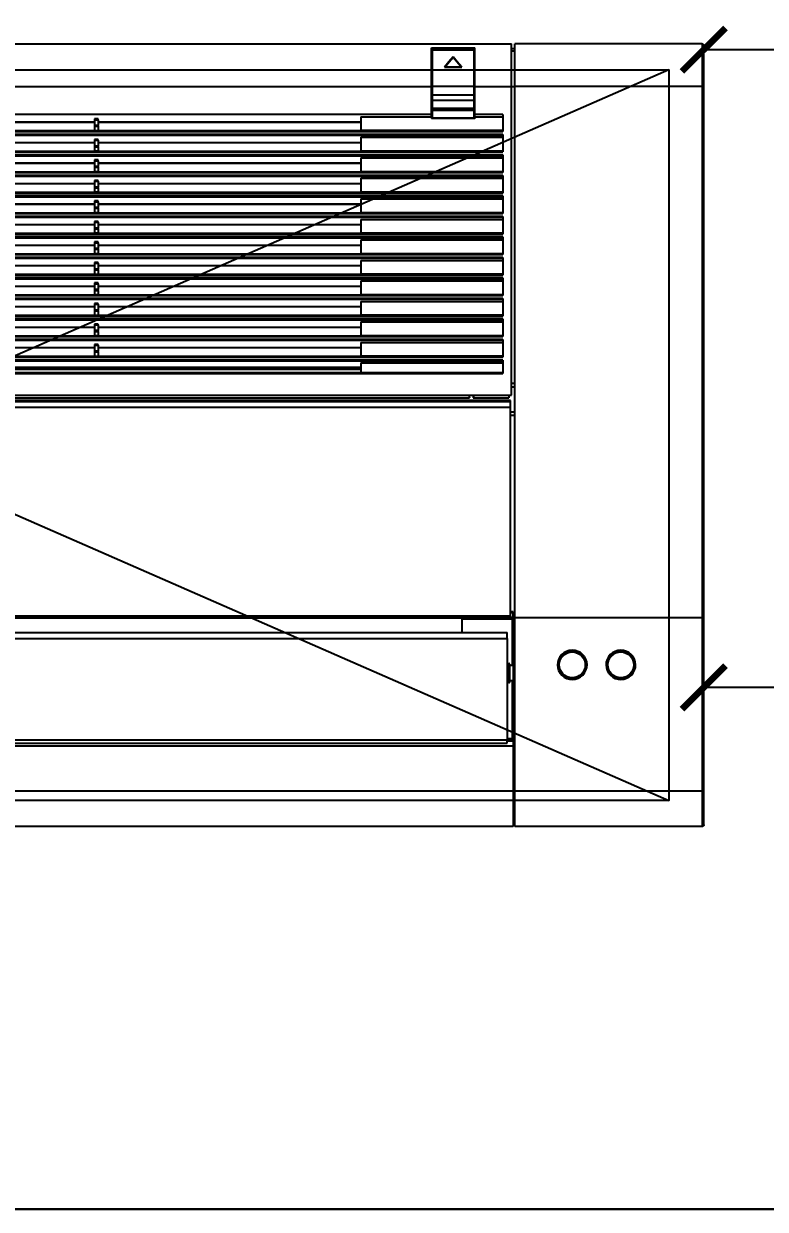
# Model space of a CAD drawing. Header units: millimetres. Extents: x 512 to 764439, y -71 to 559481.
# Drawn here: x 510401 to 510827, y 276143 to 276825 of the extents above; entities that cross this region are included whole.
import ezdxf

# ---------------------------------------------------------------- set-up
doc = ezdxf.new("R2010")
doc.units = ezdxf.units.MM
doc.header["$LTSCALE"] = 50
for name, color, linetype in [('#TEXT', 7, 'Continuous'), ('#목공', 124, 'Continuous'), ('_0', 7, 'Continuous'), ('목공', 124, 'Continuous')]:
    doc.layers.add(name, color=color, linetype=linetype)
doc.styles.add('STYLE7', font='swissel.ttf')
doc.dimstyles.new('조명배치도_60', dxfattribs={"dimscale": 100, "dimtxt": 1, "dimasz": 0.25, "dimexe": 0.3, "dimexo": 0.2, "dimgap": 0.2, "dimtad": 1, "dimdec": 0, "dimlunit": 6, "dimtxsty": 'STYLE7', "dimblk": 'ARCHTICK', "dimcen": -1, "dimclrd": 256, "dimclre": 256, "dimclrt": 10, "dimadec": 0, "dimazin": 0, "dimtfac": 1, "dimtdec": 0, "dimtix": 1, "dimtmove": 2, "dimatfit": 3, "dimldrblk": 'ARCHTICK', "dimfxl": 1, "dimlwd": -1, "dimlwe": -1, "dimarcsym": 0})

# ---------------------------------------------------------------- blocks, each defined once
blk = doc.blocks.new('DFDSF')
at = {"layer": '#목공', "color": 8, "ltscale": 2}
blk.add_line((337741.24, 79171.08), (334511.24, 79171.08), dxfattribs=at)
at = {"layer": '목공', "color": 8, "ltscale": 2}
blk.add_line((334511.24, 79171.08), (337741.24, 79171.08), dxfattribs=at)
blk = doc.blocks.new('FSFSGF')
at = {"color": 8}
for p, q in [((325189.31, 83159.36), (325189.32, 83159.46)), ((325189.31, 83159.36), (325189.31, 83051.86)), ((325189.31, 83159.36), (325191.74, 83159.36)), ((325189.32, 83159.46), (325189.33, 83159.56)), ((325189.33, 83159.56), (325189.36, 83159.66)), ((325189.36, 83159.66), (325189.39, 83159.75)), ((325189.39, 83159.75), (325189.44, 83159.84)), ((325189.44, 83159.84), (325189.49, 83159.93)), ((325189.49, 83159.93), (325189.55, 83160.01)), ((325189.55, 83160.01), (325189.61, 83160.08)), ((325189.61, 83160.08), (325189.69, 83160.14)), ((325189.69, 83160.14), (325189.77, 83160.2)), ((325189.77, 83160.2), (325189.85, 83160.25)), ((325189.85, 83160.25), (325189.94, 83160.29)), ((325189.94, 83160.29), (325190.03, 83160.32)), ((325190.03, 83160.32), (325190.12, 83160.35)), ((325190.12, 83160.35), (325190.17, 83160.35)), ((325190.17, 83160.35), (325190.22, 83160.36)), ((325190.22, 83160.36), (325190.27, 83160.36)), ((325190.27, 83160.36), (325190.31, 83160.36)), ((325192.67, 83160.36), (325190.31, 83160.36)), ((325191.74, 83159.36), (325194.64, 83159.36)), ((325195.47, 83160.36), (325192.67, 83160.36)), ((325194.64, 83159.36), (325197.96, 83159.36)), ((325198.66, 83160.36), (325195.47, 83160.36)), ((325197.96, 83159.36), (325201.63, 83159.36)), ((325202.18, 83160.36), (325198.66, 83160.36)), ((325201.63, 83159.36), (325205.57, 83159.36)), ((325205.96, 83160.36), (325202.18, 83160.36)), ((325205.57, 83159.36), (325209.7, 83159.36)), ((325209.92, 83160.36), (325205.96, 83160.36)), ((325209.7, 83159.36), (325213.95, 83159.36)), ((325213.99, 83160.36), (325209.92, 83160.36)), ((325213.95, 83159.36), (325213.96, 83160.07)), ((325213.95, 83159.36), (325519.32, 83159.36)), ((325213.95, 83159.36), (325213.95, 83051.86)), ((325213.96, 83160.07), (325213.99, 83160.36)), ((325519.26, 83160.36), (325213.99, 83160.36)), ((325618.73, 83160.36), (325519.26, 83160.36)), ((325519.3, 83160.07), (325519.26, 83160.36)), ((325519.32, 83159.36), (325519.3, 83160.07)), ((325519.32, 83159.36), (325618.89, 83159.36)), ((325519.32, 83159.36), (325519.32, 83051.86)), ((325618.73, 83160.36), (325618.84, 83160.07)), ((325622.62, 83160.36), (325618.73, 83160.36)), ((325618.84, 83160.07), (325618.89, 83159.36)), ((325618.89, 83159.36), (325618.89, 83051.86)), ((325618.89, 83159.36), (325622.96, 83159.36)), ((325626.34, 83160.36), (325622.62, 83160.36)), ((325622.96, 83159.36), (325626.85, 83159.36)), ((325629.84, 83160.36), (325626.34, 83160.36)), ((325626.85, 83159.36), (325630.51, 83159.36)), ((325633.04, 83160.36), (325629.84, 83160.36)), ((325630.51, 83159.36), (325633.84, 83159.36)), ((325635.88, 83160.36), (325633.04, 83160.36)), ((325633.84, 83159.36), (325636.8, 83159.36)), ((325638.32, 83160.36), (325635.88, 83160.36)), ((325636.8, 83159.36), (325639.32, 83159.36)), ((325638.32, 83160.36), (325638.36, 83160.36)), ((325638.36, 83160.36), (325638.41, 83160.36)), ((325638.41, 83160.36), (325638.46, 83160.35)), ((325638.46, 83160.35), (325638.51, 83160.35)), ((325638.51, 83160.35), (325638.6, 83160.32)), ((325638.6, 83160.32), (325638.69, 83160.29)), ((325638.69, 83160.29), (325638.78, 83160.25)), ((325638.78, 83160.25), (325638.86, 83160.2)), ((325638.86, 83160.2), (325638.94, 83160.14)), ((325638.94, 83160.14), (325639.02, 83160.08)), ((325639.02, 83160.08), (325639.08, 83160.01)), ((325639.08, 83160.01), (325639.14, 83159.93)), ((325639.14, 83159.93), (325639.19, 83159.84)), ((325639.19, 83159.84), (325639.24, 83159.75)), ((325639.24, 83159.75), (325639.27, 83159.66)), ((325639.27, 83159.66), (325639.3, 83159.56)), ((325639.3, 83159.56), (325639.31, 83159.47)), ((325639.31, 83159.47), (325639.32, 83159.36)), ((325639.32, 83159.36), (325639.32, 83051.86)), ((325543.07, 83120.53), (325541.62, 83119.73)), ((325544.64, 83121.03), (325543.07, 83120.53)), ((325546.32, 83120.71), (325544, 83120.37)), ((325544.16, 83120.42), (325546.2, 83120.71)), ((325546.27, 83121.21), (325544.64, 83121.03)), ((325546.2, 83120.71), (325546.24, 83120.71)), ((325546.24, 83120.71), (325546.28, 83120.71)), ((325547.91, 83121.06), (325546.27, 83121.21)), ((325546.28, 83120.71), (325548.62, 83120.35)), ((325548.62, 83120.35), (325546.32, 83120.71)), ((325549.49, 83120.59), (325547.91, 83121.06)), ((325550.95, 83119.83), (325549.49, 83120.59)), ((325538.11, 83114.29), (325537.95, 83112.63)), ((325538.57, 83115.89), (325538.11, 83114.29)), ((325538.38, 83112.79), (325538.49, 83114.05)), ((325538.76, 83115.17), (325538.41, 83113.47)), ((325538.49, 83114.05), (325538.91, 83115.61)), ((325539.33, 83117.37), (325538.57, 83115.89)), ((325539.46, 83116.75), (325538.76, 83115.17)), ((325538.91, 83115.61), (325539.64, 83117.05)), ((325538.95, 83112.79), (325539.11, 83114.25)), ((325539.11, 83114.25), (325539.55, 83115.65)), ((325540.36, 83118.67), (325539.33, 83117.37)), ((325540.52, 83118.2), (325539.46, 83116.75)), ((325539.55, 83115.65), (325540.24, 83116.94)), ((325539.64, 83117.05), (325540.8, 83118.48)), ((325540.24, 83116.94), (325541.17, 83118.07)), ((325541.62, 83119.73), (325540.36, 83118.67)), ((325541.88, 83119.36), (325540.52, 83118.2)), ((325540.8, 83118.48), (325542.26, 83119.6)), ((325541.17, 83118.07), (325542.3, 83118.98)), ((325544, 83120.37), (325541.88, 83119.36)), ((325542.26, 83119.6), (325544.16, 83120.42)), ((325542.3, 83118.98), (325543.59, 83119.66)), ((325543.59, 83119.66), (325544.98, 83120.08)), ((325544.98, 83120.08), (325546.43, 83120.21)), ((325546.43, 83120.21), (325547.87, 83120.05)), ((325547.87, 83120.05), (325549.26, 83119.61)), ((325548.62, 83120.35), (325550.77, 83119.3)), ((325550.72, 83119.33), (325548.62, 83120.35)), ((325549.26, 83119.61), (325550.53, 83118.9)), ((325550.53, 83118.9), (325551.64, 83117.96)), ((325552.08, 83118.14), (325550.72, 83119.33)), ((325550.77, 83119.3), (325552.08, 83118.14)), ((325552.24, 83118.79), (325550.95, 83119.83)), ((325551.64, 83117.96), (325552.55, 83116.81)), ((325552.08, 83118.14), (325553.11, 83116.73)), ((325553.14, 83116.68), (325552.08, 83118.14)), ((325553.29, 83117.51), (325552.24, 83118.79)), ((325552.55, 83116.81), (325553.22, 83115.51)), ((325553.11, 83116.73), (325553.91, 83114.79)), ((325553.68, 83115.51), (325553.14, 83116.68)), ((325553.22, 83115.51), (325553.63, 83114.1)), ((325554.08, 83116.04), (325553.29, 83117.51)), ((325553.63, 83114.1), (325553.76, 83112.63)), ((325554.03, 83114.27), (325553.68, 83115.51)), ((325553.91, 83114.79), (325554.18, 83112.7)), ((325554.18, 83112.79), (325554.03, 83114.27)), ((325554.57, 83114.45), (325554.08, 83116.04)), ((325554.76, 83112.8), (325554.57, 83114.45)), ((325537.95, 83112.63), (325538.14, 83110.98)), ((325538.14, 83110.98), (325538.63, 83109.39)), ((325538.46, 83111.54), (325538.38, 83112.79)), ((325538.41, 83113.47), (325538.47, 83111.5)), ((325538.83, 83110.05), (325538.46, 83111.54)), ((325538.47, 83111.5), (325539, 83109.61)), ((325538.63, 83109.39), (325539.42, 83107.92)), ((325539.46, 83108.67), (325538.83, 83110.05)), ((325539.09, 83111.33), (325538.95, 83112.79)), ((325539, 83109.61), (325540.11, 83107.72)), ((325539.49, 83109.92), (325539.09, 83111.33)), ((325539.42, 83107.92), (325540.47, 83106.65)), ((325540.5, 83107.26), (325539.46, 83108.67)), ((325540.16, 83108.61), (325539.49, 83109.92)), ((325540.11, 83107.72), (325541.69, 83106.2)), ((325541.07, 83107.47), (325540.16, 83108.61)), ((325541.81, 83106.11), (325540.5, 83107.26)), ((325542.18, 83106.53), (325541.07, 83107.47)), ((325551.54, 83107.36), (325550.41, 83106.44)), ((325550.49, 83105.95), (325551.92, 83107.11)), ((325552.11, 83107.32), (325550.8, 83106.16)), ((325552.46, 83108.48), (325551.54, 83107.36)), ((325551.92, 83107.11), (325553.04, 83108.58)), ((325553.13, 83108.74), (325552.11, 83107.32)), ((325552.36, 83106.77), (325553.38, 83108.06)), ((325553.16, 83109.77), (325552.46, 83108.48)), ((325553.04, 83108.58), (325553.67, 83109.89)), ((325553.91, 83110.65), (325553.13, 83108.74)), ((325553.6, 83111.18), (325553.16, 83109.77)), ((325553.38, 83108.06), (325554.14, 83109.54)), ((325553.76, 83112.63), (325553.6, 83111.18)), ((325553.67, 83109.89), (325554.06, 83111.3)), ((325554.18, 83112.7), (325553.91, 83110.65)), ((325554.06, 83111.3), (325554.18, 83112.79)), ((325554.14, 83109.54), (325554.61, 83111.14)), ((325554.61, 83111.14), (325554.76, 83112.8)), ((325540.47, 83106.65), (325541.75, 83105.6)), ((325541.69, 83106.2), (325543.84, 83105.11)), ((325541.75, 83105.6), (325543.21, 83104.83)), ((325543.96, 83105.07), (325541.81, 83106.11)), ((325543.46, 83105.82), (325542.18, 83106.53)), ((325543.21, 83104.83), (325544.8, 83104.36)), ((325544.84, 83105.38), (325543.46, 83105.82)), ((325543.84, 83105.11), (325546.2, 83104.71)), ((325546.32, 83104.71), (325543.96, 83105.07)), ((325544.8, 83104.36), (325546.45, 83104.21)), ((325546.28, 83105.21), (325544.84, 83105.38)), ((325545.33, 83104.83), (325545.37, 83104.84)), ((325545.37, 83104.84), (325545.66, 83104.9)), ((325545.66, 83104.9), (325545.96, 83104.91)), ((325545.96, 83104.91), (325546.03, 83104.91)), ((325546.03, 83104.91), (325546.1, 83104.91)), ((325546.1, 83104.91), (325546.73, 83104.75)), ((325546.2, 83104.71), (325546.24, 83104.71)), ((325546.24, 83104.71), (325546.28, 83104.71)), ((325547.73, 83105.35), (325546.28, 83105.21)), ((325546.28, 83104.71), (325548.46, 83105.03)), ((325548.67, 83105.1), (325546.32, 83104.71)), ((325546.45, 83104.21), (325548.08, 83104.4)), ((325549.12, 83105.76), (325547.73, 83105.35)), ((325548.08, 83104.4), (325549.65, 83104.9)), ((325548.46, 83105.03), (325550.49, 83105.95)), ((325550.8, 83106.16), (325548.67, 83105.1)), ((325550.41, 83106.44), (325549.12, 83105.76)), ((325549.65, 83104.9), (325551.1, 83105.7)), ((325551.1, 83105.7), (325552.36, 83106.77)), ((325546.27, 83093.31), (325544.64, 83093.13)), ((325547.91, 83093.16), (325546.27, 83093.31)), ((325549.49, 83092.69), (325547.91, 83093.16)), ((325538.11, 83086.39), (325537.95, 83084.73)), ((325538.57, 83087.99), (325538.11, 83086.39)), ((325538.76, 83087.27), (325538.41, 83085.57)), ((325538.49, 83086.15), (325538.91, 83087.71)), ((325539.33, 83089.47), (325538.57, 83087.99)), ((325539.46, 83088.85), (325538.76, 83087.27)), ((325538.91, 83087.71), (325539.64, 83089.15)), ((325538.95, 83084.89), (325539.11, 83086.35)), ((325539.11, 83086.35), (325539.55, 83087.75)), ((325540.36, 83090.77), (325539.33, 83089.47)), ((325540.52, 83090.3), (325539.46, 83088.85)), ((325539.55, 83087.75), (325540.24, 83089.04)), ((325539.64, 83089.15), (325540.8, 83090.58)), ((325540.24, 83089.04), (325541.17, 83090.17)), ((325541.62, 83091.83), (325540.36, 83090.77)), ((325541.88, 83091.46), (325540.52, 83090.3)), ((325540.8, 83090.58), (325542.26, 83091.7)), ((325541.17, 83090.17), (325542.3, 83091.08)), ((325543.07, 83092.63), (325541.62, 83091.83)), ((325544, 83092.47), (325541.88, 83091.46)), ((325542.26, 83091.7), (325544.16, 83092.52)), ((325542.3, 83091.08), (325543.59, 83091.76)), ((325544.64, 83093.13), (325543.07, 83092.63)), ((325543.59, 83091.76), (325544.98, 83092.18)), ((325546.32, 83092.81), (325544, 83092.47)), ((325544.16, 83092.52), (325546.2, 83092.81)), ((325544.98, 83092.18), (325546.43, 83092.31)), ((325546.2, 83092.81), (325546.24, 83092.81)), ((325546.24, 83092.81), (325546.28, 83092.81)), ((325546.28, 83092.81), (325548.62, 83092.45)), ((325548.62, 83092.45), (325546.32, 83092.81)), ((325546.43, 83092.31), (325547.87, 83092.15)), ((325547.87, 83092.15), (325549.26, 83091.71)), ((325550.72, 83091.43), (325548.62, 83092.45)), ((325548.62, 83092.45), (325550.77, 83091.4)), ((325549.26, 83091.71), (325550.53, 83091)), ((325550.95, 83091.93), (325549.49, 83092.69)), ((325550.53, 83091), (325551.64, 83090.06)), ((325552.08, 83090.24), (325550.72, 83091.43)), ((325550.77, 83091.4), (325552.08, 83090.24)), ((325552.24, 83090.89), (325550.95, 83091.93)), ((325551.64, 83090.06), (325552.55, 83088.91)), ((325553.14, 83088.78), (325552.08, 83090.24)), ((325552.08, 83090.24), (325553.11, 83088.83)), ((325553.29, 83089.61), (325552.24, 83090.89)), ((325552.55, 83088.91), (325553.22, 83087.61)), ((325553.11, 83088.83), (325553.91, 83086.89)), ((325553.68, 83087.61), (325553.14, 83088.78)), ((325553.22, 83087.61), (325553.63, 83086.2)), ((325554.08, 83088.14), (325553.29, 83089.61)), ((325554.03, 83086.37), (325553.68, 83087.61)), ((325553.91, 83086.89), (325554.18, 83084.8)), ((325554.18, 83084.89), (325554.03, 83086.37)), ((325554.57, 83086.55), (325554.08, 83088.14)), ((325554.76, 83084.9), (325554.57, 83086.55)), ((325537.95, 83084.73), (325538.14, 83083.08)), ((325538.14, 83083.08), (325538.63, 83081.49)), ((325538.38, 83084.89), (325538.49, 83086.15)), ((325538.46, 83083.64), (325538.38, 83084.89)), ((325538.41, 83085.57), (325538.47, 83083.6)), ((325538.83, 83082.15), (325538.46, 83083.64)), ((325538.47, 83083.6), (325539, 83081.71)), ((325538.63, 83081.49), (325539.42, 83080.02)), ((325539.46, 83080.77), (325538.83, 83082.15)), ((325539.09, 83083.43), (325538.95, 83084.89)), ((325539, 83081.71), (325540.11, 83079.82)), ((325539.49, 83082.02), (325539.09, 83083.43)), ((325539.42, 83080.02), (325540.47, 83078.75)), ((325540.5, 83079.36), (325539.46, 83080.77)), ((325540.16, 83080.71), (325539.49, 83082.02)), ((325540.11, 83079.82), (325541.69, 83078.3)), ((325541.07, 83079.57), (325540.16, 83080.71)), ((325542.18, 83078.63), (325541.07, 83079.57)), ((325552.46, 83080.58), (325551.54, 83079.46)), ((325551.92, 83079.21), (325553.04, 83080.68)), ((325553.13, 83080.84), (325552.11, 83079.41)), ((325552.36, 83078.87), (325553.38, 83080.16)), ((325553.16, 83081.87), (325552.46, 83080.58)), ((325553.04, 83080.68), (325553.67, 83081.99)), ((325553.91, 83082.75), (325553.13, 83080.84)), ((325553.6, 83083.28), (325553.16, 83081.87)), ((325553.38, 83080.16), (325554.14, 83081.64)), ((325553.76, 83084.73), (325553.6, 83083.28)), ((325553.63, 83086.2), (325553.76, 83084.73)), ((325553.67, 83081.99), (325554.06, 83083.4)), ((325554.18, 83084.8), (325553.91, 83082.75)), ((325554.06, 83083.4), (325554.18, 83084.89)), ((325554.14, 83081.64), (325554.61, 83083.24)), ((325554.61, 83083.24), (325554.76, 83084.9)), ((325540.47, 83078.75), (325541.75, 83077.7)), ((325541.81, 83078.21), (325540.5, 83079.36)), ((325541.69, 83078.3), (325543.84, 83077.21)), ((325541.75, 83077.7), (325543.21, 83076.93)), ((325543.96, 83077.17), (325541.81, 83078.21)), ((325543.46, 83077.92), (325542.18, 83078.63)), ((325543.21, 83076.93), (325544.8, 83076.46)), ((325544.84, 83077.48), (325543.46, 83077.92)), ((325543.84, 83077.21), (325546.2, 83076.81)), ((325546.32, 83076.81), (325543.96, 83077.17)), ((325544.8, 83076.46), (325546.45, 83076.31)), ((325546.28, 83077.31), (325544.84, 83077.48)), ((325546.2, 83076.81), (325546.24, 83076.81)), ((325546.24, 83076.81), (325546.28, 83076.81)), ((325547.73, 83077.45), (325546.28, 83077.31)), ((325546.28, 83076.81), (325548.46, 83077.13)), ((325548.67, 83077.2), (325546.32, 83076.81)), ((325546.45, 83076.31), (325548.08, 83076.5)), ((325549.12, 83077.86), (325547.73, 83077.45)), ((325548.08, 83076.5), (325549.65, 83077)), ((325548.46, 83077.13), (325550.49, 83078.05)), ((325550.8, 83078.26), (325548.67, 83077.2)), ((325550.41, 83078.54), (325549.12, 83077.86)), ((325549.65, 83077), (325551.1, 83077.8)), ((325551.54, 83079.46), (325550.41, 83078.54)), ((325550.49, 83078.05), (325551.92, 83079.21)), ((325552.11, 83079.41), (325550.8, 83078.26)), ((325551.1, 83077.8), (325552.36, 83078.87)), ((325191.74, 83051.86), (325189.31, 83051.86)), ((325189.31, 82270.86), (325189.31, 83049.86)), ((325191.74, 83049.86), (325189.31, 83049.86)), ((325194.64, 83051.86), (325191.74, 83051.86)), ((325194.64, 83049.86), (325191.74, 83049.86)), ((325192.31, 83051.86), (325192.31, 83049.86)), ((325193.44, 83049.86), (325193.44, 83051.86)), ((325197.96, 83051.86), (325194.64, 83051.86)), ((325197.96, 83049.86), (325194.64, 83049.86)), ((325201.63, 83051.86), (325197.96, 83051.86)), ((325201.63, 83049.86), (325197.96, 83049.86)), ((325205.57, 83051.86), (325201.63, 83051.86)), ((325205.57, 83049.86), (325201.63, 83049.86)), ((325209.7, 83051.86), (325205.57, 83051.86)), ((325209.7, 83049.86), (325205.57, 83049.86)), ((325213.95, 83051.86), (325209.7, 83051.86)), ((325213.95, 83049.86), (325209.7, 83049.86)), ((325519.32, 83051.86), (325213.95, 83051.86)), ((325391.4, 83049.86), (325213.95, 83049.86)), ((325213.95, 83028.86), (325213.95, 83049.86)), ((325214.03, 83051.86), (325214.03, 83049.86)), ((325384.57, 83051.86), (325384.57, 83049.86)), ((325386.45, 83049.86), (325386.45, 83051.86)), ((325391.4, 82270.86), (325391.4, 83049.86)), ((325391.4, 83048.36), (325392.14, 83048.36)), ((325392.14, 83048.36), (325392.9, 83048.36)), ((325392.9, 83027.86), (325392.9, 83048.36)), ((325394.4, 83049.36), (325394.4, 82271.36)), ((325394.55, 83049.36), (325394.4, 83049.36)), ((325394.99, 83049.36), (325394.55, 83049.36)), ((325394.99, 82271.36), (325394.99, 83049.36)), ((325398.4, 83049.36), (325394.99, 83049.36)), ((325398.4, 83049.36), (325398.4, 82271.36)), ((325518.28, 83049.36), (325398.4, 83049.36)), ((325401.1, 83051.86), (325401.1, 83049.36)), ((325402.89, 83049.36), (325402.89, 83051.86)), ((325515.82, 83050.86), (325515.82, 83049.36)), ((325519.2, 83050.86), (325515.82, 83050.86)), ((325516.32, 83049.36), (325516.32, 83050.86)), ((325518.28, 83049.36), (325518.28, 82271.36)), ((325519.01, 83049.36), (325518.28, 83049.36)), ((325519.32, 83049.36), (325519.01, 83049.36)), ((325519.12, 83050.86), (325519.12, 83049.36)), ((325519.2, 83051.86), (325519.2, 83050.86)), ((325519.2, 83050.86), (325592.82, 83050.86)), ((325618.89, 83051.86), (325519.32, 83051.86)), ((325519.32, 83049.36), (325519.32, 83050.86)), ((325519.46, 83050.72), (325519.32, 83050.86)), ((325519.32, 82271.36), (325519.32, 83049.36)), ((325519.82, 83050.36), (325519.46, 83050.72)), ((325519.82, 83021.36), (325519.82, 83050.36)), ((325519.82, 83050.36), (325546.54, 83050.36)), ((325527.82, 82273.36), (325527.82, 83047.36)), ((325528.43, 83047.36), (325527.82, 83047.36)), ((325529.69, 83047.36), (325528.43, 83047.36)), ((325531.26, 83047.36), (325529.69, 83047.36)), ((325531.26, 82273.36), (325531.26, 83047.36)), ((325531.26, 83047.36), (325589.63, 83047.36)), ((325545.54, 83047.36), (325545.54, 83048.36)), ((325545.54, 83048.36), (325545.81, 83048.36)), ((325545.81, 83048.36), (325546.59, 83048.36)), ((325546.42, 83048.86), (325546.04, 83048.86)), ((325547.51, 83048.86), (325546.42, 83048.86)), ((325546.54, 83048.96), (325546.54, 83050.86)), ((325546.88, 83048.96), (325546.54, 83048.96)), ((325546.59, 83048.36), (325547.81, 83048.36)), ((325547.86, 83048.96), (325546.88, 83048.96)), ((325549.13, 83048.86), (325547.51, 83048.86)), ((325547.81, 83048.36), (325549.34, 83048.36)), ((325549.32, 83048.96), (325547.86, 83048.96)), ((325551.04, 83048.86), (325549.13, 83048.86)), ((325551.04, 83048.96), (325549.32, 83048.96)), ((325549.34, 83048.36), (325551.04, 83048.36)), ((325552.76, 83048.96), (325551.04, 83048.96)), ((325552.96, 83048.86), (325551.04, 83048.86)), ((325551.04, 83048.36), (325552.74, 83048.36)), ((325552.74, 83048.36), (325554.28, 83048.36)), ((325554.22, 83048.96), (325552.76, 83048.96)), ((325554.58, 83048.86), (325552.96, 83048.86)), ((325555.2, 83048.96), (325554.22, 83048.96)), ((325554.28, 83048.36), (325555.49, 83048.36)), ((325555.66, 83048.86), (325554.58, 83048.86)), ((325555.54, 83048.96), (325555.2, 83048.96)), ((325555.49, 83048.36), (325556.27, 83048.36)), ((325555.54, 83050.86), (325555.54, 83048.96)), ((325555.54, 83050.36), (325588.82, 83050.36)), ((325556.04, 83048.86), (325555.66, 83048.86)), ((325556.27, 83048.36), (325556.54, 83048.36)), ((325556.54, 83048.36), (325556.54, 83047.36)), ((325588.82, 83050.72), (325588.82, 83050.86)), ((325588.87, 83050.86), (325588.82, 83050.86)), ((325588.82, 83050.36), (325588.82, 83050.72)), ((325588.82, 83050.36), (325588.82, 83047.36)), ((325588.82, 83050.36), (325589.17, 83050.36)), ((325588.93, 83050.85), (325588.87, 83050.86)), ((325588.99, 83050.83), (325588.93, 83050.85)), ((325589.06, 83050.8), (325588.99, 83050.83)), ((325589.1, 83050.78), (325589.06, 83050.8)), ((325589.14, 83050.75), (325589.1, 83050.78)), ((325589.18, 83050.71), (325589.14, 83050.75)), ((325589.17, 83050.36), (325589.32, 83050.36)), ((325589.21, 83050.67), (325589.18, 83050.71)), ((325589.25, 83050.61), (325589.21, 83050.67)), ((325589.28, 83050.54), (325589.25, 83050.61)), ((325589.3, 83050.5), (325589.28, 83050.54)), ((325589.31, 83050.46), (325589.3, 83050.5)), ((325589.31, 83050.41), (325589.31, 83050.46)), ((325589.32, 83050.36), (325589.31, 83050.41)), ((325589.32, 83050.36), (325589.32, 83047.35)), ((325589.63, 83047.36), (325589.63, 82273.36)), ((325590.84, 83047.36), (325589.63, 83047.36)), ((325590.24, 83050.86), (325590.24, 83047.35)), ((325591.32, 83047.36), (325590.84, 83047.36)), ((325591.32, 82273.36), (325591.32, 83047.36)), ((325592.82, 82269.86), (325592.82, 83050.86)), ((325592.82, 83050.86), (325618.89, 83050.86)), ((325618.58, 83051.86), (325618.58, 83050.86)), ((325622.96, 83051.86), (325618.89, 83051.86)), ((325618.89, 83050.86), (325618.89, 82269.86)), ((325618.89, 83050.86), (325622.96, 83050.86)), ((325626.85, 83051.86), (325622.96, 83051.86)), ((325622.96, 83050.86), (325626.85, 83050.86)), ((325630.51, 83051.86), (325626.85, 83051.86)), ((325626.85, 83050.86), (325630.51, 83050.86)), ((325633.84, 83051.86), (325630.51, 83051.86)), ((325630.51, 83050.86), (325633.84, 83050.86)), ((325636.8, 83051.86), (325633.84, 83051.86)), ((325633.84, 83050.86), (325636.8, 83050.86)), ((325639.32, 83051.86), (325636.8, 83051.86)), ((325636.8, 83050.86), (325639.32, 83050.86)), ((325637.32, 83051.86), (325637.32, 83050.86)), ((325639.32, 83050.86), (325639.32, 82269.86)), ((325229.93, 83044.86), (325239.73, 83044.86)), ((325229.93, 83044.86), (325229.93, 83028.86)), ((325231.29, 83028.86), (325231.29, 83044.86)), ((325239.25, 83044.86), (325239.25, 82963.36)), ((325239.73, 82276.36), (325239.73, 83044.86)), ((325241.41, 83044.86), (325241.41, 82276.36)), ((325241.41, 83044.86), (325251.52, 83044.86)), ((325241.87, 82276.36), (325241.87, 83044.86)), ((325243.08, 82963.36), (325243.08, 83044.86)), ((325251.04, 83044.86), (325251.04, 82963.36)), ((325251.52, 82276.36), (325251.52, 83044.86)), ((325253.2, 83044.86), (325253.2, 82276.36)), ((325253.2, 83044.86), (325263.31, 83044.86)), ((325253.66, 82276.36), (325253.66, 83044.86)), ((325254.87, 82963.36), (325254.87, 83044.86)), ((325262.83, 83044.86), (325262.83, 82963.36)), ((325263.31, 82276.36), (325263.31, 83044.86)), ((325264.99, 83044.86), (325264.99, 82276.36)), ((325264.99, 83044.86), (325275.1, 83044.86)), ((325265.45, 82276.36), (325265.45, 83044.86)), ((325266.66, 82963.36), (325266.66, 83044.86)), ((325274.62, 83044.86), (325274.62, 82963.36)), ((325275.1, 82276.36), (325275.1, 83044.86)), ((325276.78, 83044.86), (325276.78, 82276.36)), ((325276.78, 83044.86), (325286.89, 83044.86)), ((325277.24, 82276.36), (325277.24, 83044.86)), ((325278.45, 82963.36), (325278.45, 83044.86)), ((325286.41, 83044.86), (325286.41, 82963.36)), ((325286.89, 82276.36), (325286.89, 83044.86)), ((325288.57, 83044.86), (325288.57, 82276.36)), ((325288.57, 83044.86), (325298.68, 83044.86)), ((325289.03, 82276.36), (325289.03, 83044.86)), ((325290.24, 82963.36), (325290.24, 83044.86)), ((325298.2, 83044.86), (325298.2, 82963.36)), ((325298.68, 82276.36), (325298.68, 83044.86)), ((325300.36, 83044.86), (325300.36, 82276.36)), ((325300.36, 83044.86), (325310.47, 83044.86)), ((325300.82, 82276.36), (325300.82, 83044.86)), ((325302.03, 82963.36), (325302.03, 83044.86)), ((325309.99, 83044.86), (325309.99, 82963.36)), ((325310.47, 82276.36), (325310.47, 83044.86)), ((325312.15, 83044.86), (325312.15, 82276.36)), ((325312.15, 83044.86), (325322.26, 83044.86)), ((325312.61, 82276.36), (325312.61, 83044.86)), ((325313.82, 82963.36), (325313.82, 83044.86)), ((325321.78, 83044.86), (325321.78, 82963.36)), ((325322.26, 82276.36), (325322.26, 83044.86)), ((325323.94, 83044.86), (325323.94, 82276.36)), ((325323.94, 83044.86), (325334.05, 83044.86)), ((325324.4, 82276.36), (325324.4, 83044.86)), ((325325.61, 82963.36), (325325.61, 83044.86)), ((325333.57, 83044.86), (325333.57, 82963.36)), ((325334.05, 82276.36), (325334.05, 83044.86)), ((325335.73, 83044.86), (325335.73, 82276.36)), ((325335.73, 83044.86), (325345.84, 83044.86)), ((325336.19, 82276.36), (325336.19, 83044.86)), ((325337.4, 82963.36), (325337.4, 83044.86)), ((325345.36, 83044.86), (325345.36, 82963.36)), ((325345.84, 82276.36), (325345.84, 83044.86)), ((325347.52, 83044.86), (325347.52, 82276.36)), ((325347.52, 83044.86), (325357.64, 83044.86)), ((325347.98, 82276.36), (325347.98, 83044.86)), ((325349.19, 82963.36), (325349.19, 83044.86)), ((325357.16, 83044.86), (325357.16, 82963.36)), ((325357.64, 82276.36), (325357.64, 83044.86)), ((325359.31, 83044.86), (325359.31, 82276.36)), ((325359.31, 83044.86), (325369.43, 83044.86)), ((325359.77, 82276.36), (325359.77, 83044.86)), ((325360.98, 82963.36), (325360.98, 83044.86)), ((325368.95, 83044.86), (325368.95, 82963.36)), ((325369.43, 82276.36), (325369.43, 83044.86)), ((325371.1, 83044.86), (325371.1, 82276.36)), ((325371.1, 83044.86), (325378.9, 83044.86)), ((325371.56, 82276.36), (325371.56, 83044.86)), ((325372.77, 82963.36), (325372.77, 83044.86)), ((325378.42, 83044.86), (325378.42, 82276.36)), ((325378.9, 82276.36), (325378.9, 83044.86)), ((325191.73, 83003.86), (325191.73, 83028.86)), ((325194.63, 83028.86), (325191.73, 83028.86)), ((325192.73, 83028.26), (325192.73, 83004.46)), ((325192.73, 83028.26), (325192.76, 83028.26)), ((325192.76, 83028.26), (325192.86, 83028.26)), ((325192.86, 83028.26), (325192.97, 83028.62)), ((325192.86, 83004.46), (325192.86, 83028.26)), ((325192.86, 83028.26), (325195.72, 83028.26)), ((325192.97, 83028.62), (325193.23, 83028.76)), ((325196.04, 83028.76), (325193.23, 83028.76)), ((325197.95, 83028.86), (325194.63, 83028.86)), ((325195.72, 83028.26), (325198.92, 83028.26)), ((325199.19, 83028.76), (325196.04, 83028.76)), ((325201.62, 83028.86), (325197.95, 83028.86)), ((325198.92, 83028.26), (325202.4, 83028.26)), ((325202.62, 83028.76), (325199.19, 83028.76)), ((325205.56, 83028.86), (325201.62, 83028.86)), ((325202.4, 83028.26), (325206.11, 83028.26)), ((325206.26, 83028.76), (325202.62, 83028.76)), ((325205.18, 83028.76), (325205.28, 83028.86)), ((325209.7, 83028.86), (325205.56, 83028.86)), ((325206.11, 83028.26), (325209.98, 83028.26)), ((325210.07, 83028.76), (325206.26, 83028.76)), ((325207.58, 83028.86), (325207.58, 83028.76)), ((325213.95, 83028.86), (325209.7, 83028.86)), ((325209.98, 83028.26), (325213.95, 83028.26)), ((325213.97, 83028.76), (325210.07, 83028.76)), ((325212.58, 83028.76), (325212.58, 83028.86)), ((325229.93, 83028.86), (325213.95, 83028.86)), ((325213.95, 83028.62), (325213.97, 83028.76)), ((325213.95, 83028.26), (325213.95, 83028.62)), ((325213.95, 83028.26), (325213.95, 83004.46)), ((325213.95, 83028.26), (325216.02, 83028.26)), ((325215.69, 83028.76), (325213.97, 83028.76)), ((325214.58, 83028.86), (325214.58, 83028.76)), ((325217.24, 83028.76), (325215.69, 83028.76)), ((325216.02, 83028.26), (325217.75, 83028.26)), ((325218.49, 83028.76), (325217.24, 83028.76)), ((325217.75, 83028.26), (325218.86, 83028.26)), ((325219.33, 83028.76), (325218.49, 83028.76)), ((325218.86, 83028.26), (325218.99, 83028.62)), ((325218.86, 83028.26), (325218.86, 83004.46)), ((325218.86, 83028.26), (325219.95, 83028.26)), ((325218.99, 83028.62), (325219.33, 83028.76)), ((325220.24, 83028.76), (325219.33, 83028.76)), ((325219.95, 83028.26), (325221.68, 83028.26)), ((325221.68, 83028.76), (325220.24, 83028.76)), ((325226.59, 83028.76), (325221.68, 83028.76)), ((325221.68, 83028.76), (325221.68, 83028.62)), ((325221.68, 83028.62), (325221.68, 83028.26)), ((325221.68, 83028.26), (325226.59, 83028.26)), ((325221.68, 83004.46), (325221.68, 83028.26)), ((325226.85, 83028.76), (325226.59, 83028.76)), ((325226.59, 83028.76), (325226.59, 83028.62)), ((325226.59, 83028.62), (325226.59, 83028.26)), ((325226.59, 83028.26), (325226.59, 83004.46)), ((325226.59, 83028.26), (325227.1, 83028.26)), ((325227.03, 83028.76), (325226.85, 83028.76)), ((325231.51, 83028.76), (325227.03, 83028.76)), ((325227.03, 83028.76), (325227.34, 83028.62)), ((325227.1, 83028.26), (325227.47, 83028.26)), ((325227.34, 83028.62), (325227.47, 83028.26)), ((325227.47, 83004.46), (325227.47, 83028.26)), ((325227.47, 83028.26), (325232.08, 83028.26)), ((325231.29, 83028.86), (325229.93, 83028.86)), ((325231.29, 83028.86), (325232.29, 83028.86)), ((325231.91, 83028.62), (325231.51, 83028.76)), ((325232.08, 83028.26), (325231.91, 83028.62)), ((325232.08, 83028.26), (325232.08, 83004.46)), ((325232.29, 83028.86), (325232.29, 83003.86)), ((325391.33, 83025.38), (325391.9, 83025.47)), ((325392.04, 83028.23), (325391.4, 83028.34)), ((325391.4, 83027.86), (325392.14, 83027.86)), ((325392.14, 83025.86), (325391.4, 83025.86)), ((325391.9, 83025.47), (325392.08, 83025.51)), ((325392.39, 83028.15), (325392.04, 83028.23)), ((325392.08, 83025.51), (325392.25, 83025.55)), ((325392.14, 83027.86), (325392.9, 83027.86)), ((325392.9, 83025.86), (325392.14, 83025.86)), ((325392.25, 83025.55), (325392.37, 83025.58)), ((325392.37, 83025.58), (325392.48, 83025.62)), ((325392.72, 83028.02), (325392.39, 83028.15)), ((325392.48, 83025.62), (325392.56, 83025.64)), ((325392.56, 83025.64), (325392.64, 83025.67)), ((325392.64, 83025.67), (325392.69, 83025.69)), ((325392.69, 83025.69), (325392.74, 83025.72)), ((325392.79, 83027.99), (325392.72, 83028.02)), ((325392.74, 83025.72), (325392.77, 83025.73)), ((325392.77, 83025.73), (325392.81, 83025.75)), ((325392.85, 83027.94), (325392.79, 83027.99)), ((325392.81, 83025.75), (325392.84, 83025.77)), ((325392.84, 83025.77), (325392.87, 83025.8)), ((325392.87, 83027.93), (325392.85, 83027.94)), ((325392.89, 83027.91), (325392.87, 83027.93)), ((325392.87, 83025.8), (325392.88, 83025.81)), ((325392.88, 83025.81), (325392.89, 83025.83)), ((325392.89, 83027.89), (325392.89, 83027.91)), ((325392.9, 83027.88), (325392.89, 83027.89)), ((325392.89, 83025.83), (325392.9, 83025.84)), ((325392.9, 83027.87), (325392.9, 83027.88)), ((325392.9, 83027.86), (325392.9, 83027.87)), ((325392.9, 82350.36), (325392.9, 83025.86)), ((325392.9, 83025.85), (325392.9, 83025.86)), ((325392.9, 83025.86), (325392.9, 83025.86)), ((325392.9, 83025.84), (325392.9, 83025.85)), ((325199.71, 83018.77), (325196.82, 83016.36)), ((325196.92, 83016.36), (325199.7, 83018.68)), ((325199.7, 83018.68), (325202.68, 83021.15)), ((325202.8, 83021.35), (325199.71, 83018.77)), ((325202.68, 83021.15), (325202.69, 83021.16)), ((325202.68, 83021.15), (325202.68, 83011.58)), ((325202.68, 83021.15), (325202.68, 83021.15)), ((325202.68, 83021.15), (325202.68, 83021.15)), ((325202.69, 83021.17), (325202.72, 83021.22)), ((325202.69, 83021.16), (325202.69, 83021.17)), ((325202.72, 83021.22), (325202.75, 83021.28)), ((325202.75, 83021.28), (325202.76, 83021.3)), ((325202.76, 83021.3), (325202.78, 83021.32)), ((325202.78, 83021.32), (325202.79, 83021.34)), ((325202.79, 83021.34), (325202.8, 83021.35)), ((325202.82, 83021.36), (325202.8, 83021.35)), ((325202.82, 83011.36), (325202.82, 83021.36)), ((325519.32, 83021.36), (325519.46, 83021.36)), ((325519.46, 83021.36), (325519.82, 83021.36)), ((325519.82, 83021.36), (325527.82, 83021.36)), ((325196.82, 83016.36), (325199.71, 83013.96)), ((325196.82, 83016.36), (325196.82, 83016.36)), ((325196.82, 83016.36), (325196.83, 83016.36)), ((325196.83, 83016.36), (325196.84, 83016.36)), ((325196.84, 83016.36), (325196.86, 83016.36)), ((325196.86, 83016.36), (325196.89, 83016.36)), ((325196.89, 83016.36), (325196.92, 83016.36)), ((325199.7, 83014.05), (325196.92, 83016.36)), ((325196.92, 83016.36), (325196.92, 83016.36)), ((325196.92, 83016.36), (325196.92, 83016.36)), ((325202.68, 83011.58), (325199.7, 83014.05)), ((325199.71, 83013.96), (325202.8, 83011.38)), ((325202.69, 83011.57), (325202.68, 83011.58)), ((325202.68, 83011.58), (325202.68, 83011.58)), ((325202.68, 83011.58), (325202.68, 83011.58)), ((325202.69, 83011.56), (325202.69, 83011.57)), ((325202.72, 83011.5), (325202.69, 83011.56)), ((325202.75, 83011.45), (325202.72, 83011.5)), ((325202.76, 83011.43), (325202.75, 83011.45)), ((325202.78, 83011.41), (325202.76, 83011.43)), ((325202.79, 83011.39), (325202.78, 83011.41)), ((325202.8, 83011.38), (325202.79, 83011.39)), ((325202.8, 83011.38), (325202.82, 83011.36)), ((325194.63, 83003.86), (325191.73, 83003.86)), ((325192.76, 83004.46), (325192.73, 83004.46)), ((325192.86, 83004.46), (325192.76, 83004.46)), ((325195.72, 83004.46), (325192.86, 83004.46)), ((325192.97, 83004.11), (325192.86, 83004.46)), ((325193.23, 83003.96), (325192.97, 83004.11)), ((325193.23, 83003.96), (325196.04, 83003.96)), ((325197.95, 83003.86), (325194.63, 83003.86)), ((325198.92, 83004.46), (325195.72, 83004.46)), ((325196.04, 83003.96), (325199.19, 83003.96)), ((325201.62, 83003.86), (325197.95, 83003.86)), ((325202.4, 83004.46), (325198.92, 83004.46)), ((325199.19, 83003.96), (325202.62, 83003.96)), ((325205.56, 83003.86), (325201.62, 83003.86)), ((325206.11, 83004.46), (325202.4, 83004.46)), ((325202.62, 83003.96), (325206.26, 83003.96)), ((325205.18, 83003.96), (325205.28, 83003.86)), ((325209.7, 83003.86), (325205.56, 83003.86)), ((325209.98, 83004.46), (325206.11, 83004.46)), ((325206.26, 83003.96), (325210.07, 83003.96)), ((325207.58, 83003.86), (325207.58, 83003.96)), ((325213.95, 83003.86), (325209.7, 83003.86)), ((325213.95, 83004.46), (325209.98, 83004.46)), ((325210.07, 83003.96), (325213.97, 83003.96)), ((325212.58, 83003.96), (325212.58, 83003.86)), ((325213.95, 83004.11), (325213.95, 83004.46)), ((325216.02, 83004.46), (325213.95, 83004.46)), ((325213.97, 83003.96), (325213.95, 83004.11)), ((325213.95, 82748.36), (325213.95, 83003.86)), ((325229.93, 83003.86), (325213.95, 83003.86)), ((325213.97, 83003.96), (325215.69, 83003.96)), ((325214.58, 83003.86), (325214.58, 83003.96)), ((325215.69, 83003.96), (325217.24, 83003.96)), ((325217.75, 83004.46), (325216.02, 83004.46)), ((325217.24, 83003.96), (325218.49, 83003.96)), ((325218.86, 83004.46), (325217.75, 83004.46)), ((325218.49, 83003.96), (325219.33, 83003.96)), ((325219.95, 83004.46), (325218.86, 83004.46)), ((325218.99, 83004.11), (325218.86, 83004.46)), ((325219.33, 83003.96), (325218.99, 83004.11)), ((325219.33, 83003.96), (325220.24, 83003.96)), ((325221.68, 83004.46), (325219.95, 83004.46)), ((325220.24, 83003.96), (325221.68, 83003.96)), ((325226.59, 83004.46), (325221.68, 83004.46)), ((325221.68, 83004.46), (325221.68, 83004.11)), ((325221.68, 83004.11), (325221.68, 83003.96)), ((325221.68, 83003.96), (325226.59, 83003.96)), ((325227.1, 83004.46), (325226.59, 83004.46)), ((325226.59, 83004.46), (325226.59, 83004.11)), ((325226.59, 83004.11), (325226.59, 83003.96)), ((325226.59, 83003.96), (325226.85, 83003.96)), ((325226.85, 83003.96), (325227.03, 83003.96)), ((325227.34, 83004.11), (325227.03, 83003.96)), ((325227.03, 83003.96), (325231.51, 83003.96)), ((325227.47, 83004.46), (325227.1, 83004.46)), ((325227.47, 83004.46), (325227.34, 83004.11)), ((325232.08, 83004.46), (325227.47, 83004.46)), ((325229.93, 83003.86), (325229.93, 82748.36)), ((325231.29, 83003.86), (325229.93, 83003.86)), ((325231.29, 82963.36), (325231.29, 83003.86)), ((325231.29, 83003.86), (325232.29, 83003.86)), ((325231.51, 83003.96), (325231.91, 83004.11)), ((325231.91, 83004.11), (325232.08, 83004.46)), ((325231.29, 82963.36), (325239.25, 82963.36)), ((325234.44, 82963.36), (325234.44, 82812.36)), ((325234.5, 82963.36), (325234.5, 82812.36)), ((325239.25, 82812.36), (325239.25, 82963.36)), ((325243.08, 82963.36), (325251.04, 82963.36)), ((325246.23, 82963.36), (325246.23, 82812.36)), ((325246.29, 82963.36), (325246.29, 82812.36)), ((325251.04, 82812.36), (325251.04, 82963.36)), ((325254.87, 82963.36), (325262.83, 82963.36)), ((325258.02, 82963.36), (325258.02, 82812.36)), ((325258.08, 82963.36), (325258.08, 82812.36)), ((325262.83, 82812.36), (325262.83, 82963.36)), ((325266.66, 82963.36), (325274.62, 82963.36)), ((325269.81, 82963.36), (325269.81, 82812.36)), ((325269.87, 82963.36), (325269.87, 82812.36)), ((325274.62, 82812.36), (325274.62, 82963.36)), ((325278.45, 82963.36), (325286.41, 82963.36)), ((325281.6, 82963.36), (325281.6, 82812.36)), ((325281.66, 82963.36), (325281.66, 82812.36)), ((325286.41, 82812.36), (325286.41, 82963.36)), ((325290.24, 82963.36), (325298.2, 82963.36)), ((325293.39, 82963.36), (325293.39, 82812.36)), ((325293.45, 82963.36), (325293.45, 82812.36)), ((325298.2, 82812.36), (325298.2, 82963.36)), ((325302.03, 82963.36), (325309.99, 82963.36)), ((325305.18, 82963.36), (325305.18, 82812.36)), ((325305.24, 82963.36), (325305.24, 82812.36)), ((325309.99, 82812.36), (325309.99, 82963.36)), ((325313.82, 82963.36), (325321.78, 82963.36)), ((325316.97, 82963.36), (325316.97, 82812.36)), ((325317.03, 82963.36), (325317.03, 82812.36)), ((325321.78, 82812.36), (325321.78, 82963.36)), ((325325.61, 82963.36), (325333.57, 82963.36)), ((325328.76, 82963.36), (325328.76, 82812.36)), ((325328.82, 82963.36), (325328.82, 82812.36)), ((325333.57, 82812.36), (325333.57, 82963.36)), ((325337.4, 82963.36), (325345.36, 82963.36)), ((325340.55, 82963.36), (325340.55, 82812.36)), ((325340.61, 82963.36), (325340.61, 82812.36)), ((325345.36, 82812.36), (325345.36, 82963.36)), ((325349.19, 82963.36), (325357.16, 82963.36)), ((325352.34, 82963.36), (325352.34, 82812.36)), ((325352.4, 82963.36), (325352.4, 82812.36)), ((325357.16, 82812.36), (325357.16, 82963.36)), ((325360.98, 82963.36), (325368.95, 82963.36)), ((325364.13, 82963.36), (325364.13, 82812.36)), ((325364.19, 82963.36), (325364.19, 82812.36)), ((325368.95, 82812.36), (325368.95, 82963.36)), ((325372.77, 82963.36), (325378.42, 82963.36)), ((325375.45, 82963.36), (325375.45, 82359.26)), ((325376.27, 82359.26), (325376.27, 82963.36)), ((325232.5, 82812.36), (325232.5, 82810.36)), ((325232.69, 82812.36), (325232.5, 82812.36)), ((325232.5, 82810.36), (325232.69, 82810.36)), ((325232.96, 82812.36), (325232.69, 82812.36)), ((325232.69, 82810.36), (325232.96, 82810.36)), ((325232.96, 82810.36), (325232.96, 82812.36)), ((325232.96, 82812.36), (325236.31, 82812.36)), ((325232.96, 82810.36), (325236.31, 82810.36)), ((325234.44, 82810.36), (325234.44, 82661.36)), ((325234.5, 82810.36), (325234.5, 82661.36)), ((325236.31, 82812.36), (325236.31, 82810.36)), ((325236.55, 82812.36), (325236.31, 82812.36)), ((325236.31, 82810.36), (325236.55, 82810.36)), ((325236.72, 82812.36), (325236.55, 82812.36)), ((325236.55, 82810.36), (325236.72, 82810.36)), ((325236.72, 82810.36), (325236.72, 82812.36)), ((325236.72, 82812.36), (325239.31, 82812.36)), ((325236.72, 82810.36), (325239.31, 82810.36)), ((325239.25, 82661.36), (325239.25, 82810.36)), ((325239.31, 82812.36), (325239.31, 82810.36)), ((325244.29, 82812.36), (325244.29, 82810.36)), ((325244.48, 82812.36), (325244.29, 82812.36)), ((325244.29, 82810.36), (325244.48, 82810.36)), ((325244.75, 82812.36), (325244.48, 82812.36)), ((325244.48, 82810.36), (325244.75, 82810.36)), ((325244.75, 82810.36), (325244.75, 82812.36)), ((325244.75, 82812.36), (325248.1, 82812.36)), ((325244.75, 82810.36), (325248.1, 82810.36)), ((325246.23, 82810.36), (325246.23, 82661.36)), ((325246.29, 82810.36), (325246.29, 82661.36)), ((325248.1, 82812.36), (325248.1, 82810.36)), ((325248.34, 82812.36), (325248.1, 82812.36)), ((325248.1, 82810.36), (325248.34, 82810.36)), ((325248.52, 82812.36), (325248.34, 82812.36)), ((325248.34, 82810.36), (325248.52, 82810.36)), ((325248.52, 82810.36), (325248.52, 82812.36)), ((325248.52, 82812.36), (325251.1, 82812.36)), ((325248.52, 82810.36), (325251.1, 82810.36)), ((325251.04, 82661.36), (325251.04, 82810.36)), ((325251.1, 82812.36), (325251.1, 82810.36)), ((325256.08, 82812.36), (325256.08, 82810.36)), ((325256.27, 82812.36), (325256.08, 82812.36)), ((325256.08, 82810.36), (325256.27, 82810.36)), ((325256.54, 82812.36), (325256.27, 82812.36)), ((325256.27, 82810.36), (325256.54, 82810.36)), ((325256.54, 82810.36), (325256.54, 82812.36)), ((325256.54, 82812.36), (325259.89, 82812.36)), ((325256.54, 82810.36), (325259.89, 82810.36)), ((325258.02, 82810.36), (325258.02, 82661.36)), ((325258.08, 82810.36), (325258.08, 82661.36)), ((325259.89, 82812.36), (325259.89, 82810.36)), ((325260.13, 82812.36), (325259.89, 82812.36)), ((325259.89, 82810.36), (325260.13, 82810.36)), ((325260.31, 82812.36), (325260.13, 82812.36)), ((325260.13, 82810.36), (325260.31, 82810.36)), ((325260.31, 82812.36), (325262.89, 82812.36)), ((325260.31, 82810.36), (325260.31, 82812.36)), ((325260.31, 82810.36), (325262.89, 82810.36)), ((325262.83, 82661.36), (325262.83, 82810.36)), ((325262.89, 82812.36), (325262.89, 82810.36)), ((325267.87, 82812.36), (325267.87, 82810.36)), ((325268.07, 82812.36), (325267.87, 82812.36)), ((325267.87, 82810.36), (325268.07, 82810.36)), ((325268.33, 82812.36), (325268.07, 82812.36)), ((325268.07, 82810.36), (325268.33, 82810.36)), ((325268.33, 82810.36), (325268.33, 82812.36)), ((325268.33, 82812.36), (325271.68, 82812.36)), ((325268.33, 82810.36), (325271.68, 82810.36)), ((325269.81, 82810.36), (325269.81, 82661.36)), ((325269.87, 82810.36), (325269.87, 82661.36)), ((325271.68, 82812.36), (325271.68, 82810.36)), ((325271.92, 82812.36), (325271.68, 82812.36)), ((325271.68, 82810.36), (325271.92, 82810.36)), ((325272.1, 82812.36), (325271.92, 82812.36)), ((325271.92, 82810.36), (325272.1, 82810.36)), ((325272.1, 82810.36), (325272.1, 82812.36)), ((325272.1, 82812.36), (325274.68, 82812.36)), ((325272.1, 82810.36), (325274.68, 82810.36)), ((325274.62, 82661.36), (325274.62, 82810.36)), ((325274.68, 82812.36), (325274.68, 82810.36)), ((325279.66, 82812.36), (325279.66, 82810.36)), ((325279.86, 82812.36), (325279.66, 82812.36)), ((325279.66, 82810.36), (325279.86, 82810.36)), ((325280.12, 82812.36), (325279.86, 82812.36)), ((325279.86, 82810.36), (325280.12, 82810.36)), ((325280.12, 82810.36), (325280.12, 82812.36)), ((325280.12, 82812.36), (325283.47, 82812.36)), ((325280.12, 82810.36), (325283.47, 82810.36)), ((325281.6, 82810.36), (325281.6, 82661.36)), ((325281.66, 82810.36), (325281.66, 82661.36)), ((325283.47, 82812.36), (325283.47, 82810.36)), ((325283.71, 82812.36), (325283.47, 82812.36)), ((325283.47, 82810.36), (325283.71, 82810.36)), ((325283.89, 82812.36), (325283.71, 82812.36)), ((325283.71, 82810.36), (325283.89, 82810.36)), ((325283.89, 82812.36), (325286.48, 82812.36)), ((325283.89, 82810.36), (325283.89, 82812.36)), ((325283.89, 82810.36), (325286.48, 82810.36)), ((325286.41, 82661.36), (325286.41, 82810.36)), ((325286.48, 82812.36), (325286.48, 82810.36)), ((325291.45, 82812.36), (325291.45, 82810.36)), ((325291.65, 82812.36), (325291.45, 82812.36)), ((325291.45, 82810.36), (325291.65, 82810.36)), ((325291.91, 82812.36), (325291.65, 82812.36)), ((325291.65, 82810.36), (325291.91, 82810.36)), ((325291.91, 82810.36), (325291.91, 82812.36)), ((325291.91, 82812.36), (325295.26, 82812.36)), ((325291.91, 82810.36), (325295.26, 82810.36)), ((325293.39, 82810.36), (325293.39, 82661.36)), ((325293.45, 82810.36), (325293.45, 82661.36)), ((325295.26, 82812.36), (325295.26, 82810.36)), ((325295.5, 82812.36), (325295.26, 82812.36)), ((325295.26, 82810.36), (325295.5, 82810.36)), ((325295.68, 82812.36), (325295.5, 82812.36)), ((325295.5, 82810.36), (325295.68, 82810.36)), ((325295.68, 82812.36), (325298.27, 82812.36)), ((325295.68, 82810.36), (325295.68, 82812.36)), ((325295.68, 82810.36), (325298.27, 82810.36)), ((325298.2, 82661.36), (325298.2, 82810.36)), ((325298.27, 82812.36), (325298.27, 82810.36)), ((325303.24, 82812.36), (325303.24, 82810.36)), ((325303.44, 82812.36), (325303.24, 82812.36)), ((325303.24, 82810.36), (325303.44, 82810.36)), ((325303.7, 82812.36), (325303.44, 82812.36)), ((325303.44, 82810.36), (325303.7, 82810.36)), ((325303.7, 82810.36), (325303.7, 82812.36)), ((325303.7, 82812.36), (325307.05, 82812.36)), ((325303.7, 82810.36), (325307.05, 82810.36)), ((325305.18, 82810.36), (325305.18, 82661.36)), ((325305.24, 82810.36), (325305.24, 82661.36)), ((325307.05, 82812.36), (325307.05, 82810.36)), ((325307.29, 82812.36), (325307.05, 82812.36)), ((325307.05, 82810.36), (325307.29, 82810.36)), ((325307.47, 82812.36), (325307.29, 82812.36)), ((325307.29, 82810.36), (325307.47, 82810.36)), ((325307.47, 82812.36), (325310.06, 82812.36)), ((325307.47, 82810.36), (325307.47, 82812.36)), ((325307.47, 82810.36), (325310.06, 82810.36)), ((325309.99, 82661.36), (325309.99, 82810.36)), ((325310.06, 82812.36), (325310.06, 82810.36)), ((325315.04, 82812.36), (325315.04, 82810.36)), ((325315.23, 82812.36), (325315.04, 82812.36)), ((325315.04, 82810.36), (325315.23, 82810.36)), ((325315.49, 82812.36), (325315.23, 82812.36)), ((325315.23, 82810.36), (325315.49, 82810.36)), ((325315.49, 82810.36), (325315.49, 82812.36)), ((325315.49, 82812.36), (325318.84, 82812.36)), ((325315.49, 82810.36), (325318.84, 82810.36)), ((325316.97, 82810.36), (325316.97, 82661.36)), ((325317.03, 82810.36), (325317.03, 82661.36)), ((325318.84, 82812.36), (325318.84, 82810.36)), ((325319.08, 82812.36), (325318.84, 82812.36)), ((325318.84, 82810.36), (325319.08, 82810.36)), ((325319.26, 82812.36), (325319.08, 82812.36)), ((325319.08, 82810.36), (325319.26, 82810.36)), ((325319.26, 82810.36), (325319.26, 82812.36)), ((325319.26, 82812.36), (325321.85, 82812.36)), ((325319.26, 82810.36), (325321.85, 82810.36)), ((325321.78, 82661.36), (325321.78, 82810.36)), ((325321.85, 82812.36), (325321.85, 82810.36)), ((325326.83, 82812.36), (325326.83, 82810.36)), ((325327.02, 82812.36), (325326.83, 82812.36)), ((325326.83, 82810.36), (325327.02, 82810.36)), ((325327.28, 82812.36), (325327.02, 82812.36)), ((325327.02, 82810.36), (325327.28, 82810.36)), ((325327.28, 82810.36), (325327.28, 82812.36)), ((325327.28, 82812.36), (325330.63, 82812.36)), ((325327.28, 82810.36), (325330.63, 82810.36)), ((325328.76, 82810.36), (325328.76, 82661.36)), ((325328.82, 82810.36), (325328.82, 82661.36)), ((325330.63, 82812.36), (325330.63, 82810.36)), ((325330.87, 82812.36), (325330.63, 82812.36)), ((325330.63, 82810.36), (325330.87, 82810.36)), ((325331.05, 82812.36), (325330.87, 82812.36)), ((325330.87, 82810.36), (325331.05, 82810.36)), ((325331.05, 82812.36), (325333.64, 82812.36)), ((325331.05, 82810.36), (325331.05, 82812.36)), ((325331.05, 82810.36), (325333.64, 82810.36)), ((325333.57, 82661.36), (325333.57, 82810.36)), ((325333.64, 82812.36), (325333.64, 82810.36)), ((325338.62, 82812.36), (325338.62, 82810.36)), ((325338.81, 82812.36), (325338.62, 82812.36)), ((325338.62, 82810.36), (325338.81, 82810.36)), ((325339.07, 82812.36), (325338.81, 82812.36)), ((325338.81, 82810.36), (325339.07, 82810.36)), ((325339.07, 82810.36), (325339.07, 82812.36)), ((325339.07, 82812.36), (325342.42, 82812.36)), ((325339.07, 82810.36), (325342.42, 82810.36)), ((325340.55, 82810.36), (325340.55, 82661.36)), ((325340.61, 82810.36), (325340.61, 82661.36)), ((325342.42, 82812.36), (325342.42, 82810.36)), ((325342.66, 82812.36), (325342.42, 82812.36)), ((325342.42, 82810.36), (325342.66, 82810.36)), ((325342.84, 82812.36), (325342.66, 82812.36)), ((325342.66, 82810.36), (325342.84, 82810.36)), ((325342.84, 82812.36), (325345.43, 82812.36)), ((325342.84, 82810.36), (325342.84, 82812.36)), ((325342.84, 82810.36), (325345.43, 82810.36)), ((325345.36, 82661.36), (325345.36, 82810.36)), ((325345.43, 82812.36), (325345.43, 82810.36)), ((325350.41, 82812.36), (325350.41, 82810.36)), ((325350.6, 82812.36), (325350.41, 82812.36)), ((325350.41, 82810.36), (325350.6, 82810.36)), ((325350.86, 82812.36), (325350.6, 82812.36)), ((325350.6, 82810.36), (325350.86, 82810.36)), ((325350.86, 82810.36), (325350.86, 82812.36)), ((325350.86, 82812.36), (325354.21, 82812.36)), ((325350.86, 82810.36), (325354.21, 82810.36)), ((325352.34, 82810.36), (325352.34, 82661.36)), ((325352.4, 82810.36), (325352.4, 82661.36)), ((325354.21, 82812.36), (325354.21, 82810.36)), ((325354.46, 82812.36), (325354.21, 82812.36)), ((325354.21, 82810.36), (325354.46, 82810.36)), ((325354.63, 82812.36), (325354.46, 82812.36)), ((325354.46, 82810.36), (325354.63, 82810.36)), ((325354.63, 82812.36), (325357.22, 82812.36)), ((325354.63, 82810.36), (325354.63, 82812.36)), ((325354.63, 82810.36), (325357.22, 82810.36)), ((325357.16, 82661.36), (325357.16, 82810.36)), ((325357.22, 82812.36), (325357.22, 82810.36)), ((325362.2, 82812.36), (325362.2, 82810.36)), ((325362.39, 82812.36), (325362.2, 82812.36)), ((325362.2, 82810.36), (325362.39, 82810.36)), ((325362.65, 82812.36), (325362.39, 82812.36)), ((325362.39, 82810.36), (325362.65, 82810.36)), ((325362.65, 82810.36), (325362.65, 82812.36)), ((325362.65, 82812.36), (325366, 82812.36)), ((325362.65, 82810.36), (325366, 82810.36)), ((325364.13, 82810.36), (325364.13, 82661.36)), ((325364.19, 82810.36), (325364.19, 82661.36)), ((325366, 82812.36), (325366, 82810.36)), ((325366.25, 82812.36), (325366, 82812.36)), ((325366, 82810.36), (325366.25, 82810.36)), ((325366.42, 82812.36), (325366.25, 82812.36)), ((325366.25, 82810.36), (325366.42, 82810.36)), ((325366.42, 82810.36), (325366.42, 82812.36)), ((325366.42, 82812.36), (325369.01, 82812.36)), ((325366.42, 82810.36), (325369.01, 82810.36)), ((325368.95, 82661.36), (325368.95, 82810.36)), ((325369.01, 82812.36), (325369.01, 82810.36))]:
    blk.add_line(p, q, dxfattribs=at)
at = {"color": 1}
for p, q in [((325204.31, 82180.36), (325624.31, 83140.36)), ((325204.31, 83140.36), (325624.31, 82180.36))]:
    blk.add_line(p, q, dxfattribs=at)
blk.add_lwpolyline([(325204.31, 82180.36), (325204.31, 83140.36), (325624.31, 83140.36), (325624.31, 82180.36)], close=True, dxfattribs=at)
at = {"color": 8}
for centre, radius, start, end in [((325546.04, 83048.36), 0.5, 90, 180), ((325546.44, 83048.96), 0.1, 270, 0), ((325555.64, 83048.96), 0.1, 180, 270), ((325556.04, 83048.36), 0.5, 0, 90), ((325193.23, 83028.26), 0.5, 90, 180), ((325206.31, 83028.76), 0.5, 168.46031, 180), ((325206.31, 83028.76), 0.5, 0, 11.53969), ((325193.23, 83004.46), 0.5, 180, 270), ((325206.31, 83003.96), 0.5, 180, 191.53969), ((325206.31, 83003.96), 0.5, 348.46031, 0)]:
    blk.add_arc(centre, radius, start, end, dxfattribs=at)
blk = doc.blocks.new('_ArchTick')
at = {"color": 0, "linetype": 'ByBlock', "const_width": 0.15}
blk.add_lwpolyline([(-0.5, -0.5), (0.5, 0.5)], dxfattribs=at)
blk = doc.blocks.new('*D691')
at = {"linetype": 'Continuous', "ltscale": 2, "transparency": 16777216}
for p, q in [((510791.89, 276463.41), (510791.89, 276473.41)), ((511199.39, 276463.41), (511199.39, 276473.41)), ((511199.39, 276443.41), (510791.89, 276443.41))]:
    blk.add_line(p, q, dxfattribs=at)
at = {"layer": 'Defpoints', "color": 0, "linetype": 'Continuous', "ltscale": 2, "transparency": 16777216}
for p in [(510791.89, 276443.41), (510791.89, 276443.41), (511199.39, 276443.41)]:
    blk.add_point(p, dxfattribs=at)
at = {"linetype": 'Continuous', "ltscale": 2, "transparency": 16777216, "xscale": 25, "yscale": 25, "zscale": 25, "rotation": 180}
blk.add_blockref('_ArchTick', (510791.89, 276443.41), dxfattribs=at)
at = {"linetype": 'Continuous', "ltscale": 2, "transparency": 16777216, "xscale": 25, "yscale": 25, "zscale": 25}
blk.add_blockref('_ArchTick', (511199.39, 276443.41), dxfattribs=at)
at = {"color": 10, "linetype": 'Continuous', "ltscale": 2, "transparency": 16777216, "insert": (510995.64, 276519.43), "char_height": 100, "attachment_point": 5, "style": 'STYLE7'}
blk.add_mtext('EQ', dxfattribs=at)
blk = doc.blocks.new('*D581')
at = {"layer": '#TEXT', "ltscale": 2, "transparency": 16777216}
for p, q in [((510791.89, 276830.06), (510791.89, 276840.06)), ((511896.89, 276830.06), (511896.89, 276840.06)), ((510791.89, 276810.06), (511896.89, 276810.06))]:
    blk.add_line(p, q, dxfattribs=at)
at = {"layer": 'Defpoints', "color": 0, "ltscale": 2, "transparency": 16777216}
for p in [(510791.89, 276810.06), (511896.89, 276810.06), (511896.89, 276810.06)]:
    blk.add_point(p, dxfattribs=at)
at = {"layer": '#TEXT', "ltscale": 2, "transparency": 16777216, "xscale": 25, "yscale": 25, "zscale": 25, "rotation": 180}
blk.add_blockref('_ArchTick', (510791.89, 276810.06), dxfattribs=at)
at = {"layer": '#TEXT', "ltscale": 2, "transparency": 16777216, "xscale": 25, "yscale": 25, "zscale": 25}
blk.add_blockref('_ArchTick', (511896.89, 276810.06), dxfattribs=at)
at = {"layer": '#TEXT', "color": 10, "ltscale": 2, "transparency": 16777216, "insert": (511344.39, 276890.84), "char_height": 100, "attachment_point": 5, "style": 'STYLE7'}
blk.add_mtext('1,105', dxfattribs=at)

msp = doc.modelspace()

# ---------------------------------------------------------------- linework, layer by layer
at = {"linetype": 'Continuous', "ltscale": 2}
msp.add_lwpolyline([(508686.88771076, 277033.41103659), (511896.88771076, 277033.41103659), (511896.88771076, 276143.41103659), (508686.88771076, 276143.41103659)], close=True, dxfattribs=at)

# ---------------------------------------------------------------- block references
at = {"rotation": 270}
msp.add_blockref('FSFSGF', (427631.52521258, 602002.72575405), dxfattribs=at)
at = {"layer": '_0'}
msp.add_blockref('DFDSF', (174175.64337205, 196972.33226715), dxfattribs=at)

# ---------------------------------------------------------------- dimensions: what is measured, and where the dimension line sits
at = {"layer": '#TEXT', "ltscale": 2}
dim = msp.add_linear_dim(base=(511896.88771076, 276810.05742278), p1=(510791.89006415, 276810.05742278), p2=(511896.88771076, 276810.05742278), dimstyle='조명배치도_60', dxfattribs=at)
dim.commit()
dim.dimension.update_dxf_attribs({"geometry": '*D581', "text_midpoint": (511344.38888746, 276890.84173651)})
at = {"linetype": 'Continuous', "ltscale": 2}
dim = msp.add_linear_dim(base=(510791.89006415, 276443.41103659), p1=(511199.38906913, 276443.41103659), p2=(510791.89006415, 276443.41103659), text='EQ', dimstyle='조명배치도_60', dxfattribs=at)
dim.commit()
dim.dimension.update_dxf_attribs({"geometry": '*D691', "text_midpoint": (510995.63956664, 276519.42861603)})

doc.saveas('drawing.dxf')
